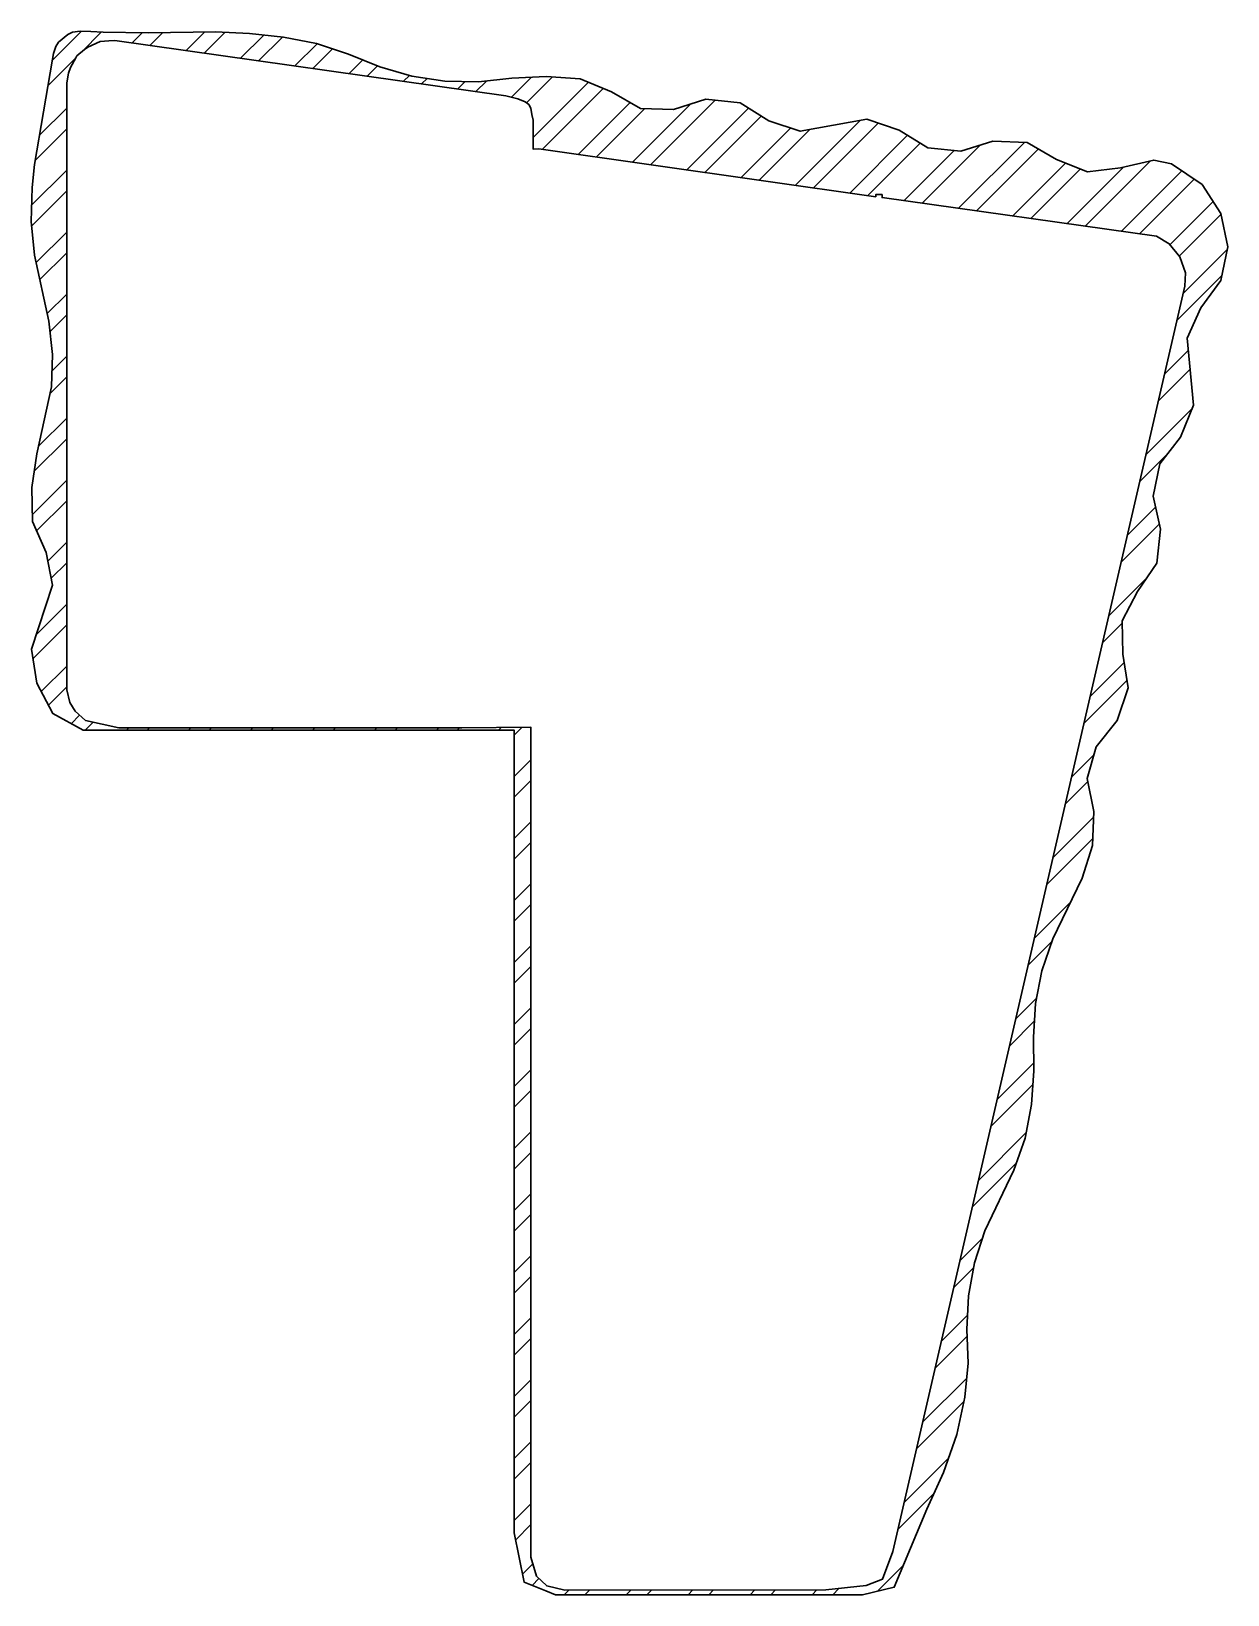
# Model space of a CAD drawing. Header units: millimetres. Extents: x 9898 to 123847, y 25524 to 111871.
# Drawn here: x 14219 to 53218, y 25524 to 76476 of the extents above; entities that cross this region are included whole.
import ezdxf

# ---------------------------------------------------------------- set-up
doc = ezdxf.new("R2010")
doc.units = ezdxf.units.MM
doc.layers.add('Утеплитель', color=20, linetype='Continuous', lineweight=30)

msp = doc.modelspace()

# ---------------------------------------------------------------- hatches: boundary and pattern name
at = {"layer": 'Утеплитель', "lineweight": -3}
h = msp.add_hatch(dxfattribs=at)
h.set_pattern_fill('ANSI32', color=256, scale=150)
h.paths.add_polyline_path([(36211.651, 74258.08), (35153.52, 73927.973), (34078.423, 73961.801), (33130.31, 74503.565), (32106.008, 74926.828), (30997.083, 75003.019), (29888.107, 74943.793), (28796.096, 74825.241), (27704.085, 74850.638), (26628.989, 75011.501), (25579.34, 75316.262), (24555.037, 75731.043), (23513.82, 76078.115), (22438.723, 76281.289), (21329.748, 76399.791), (20229.305, 76459.067), (18028.319, 76425.187), (16563.839, 76450.584), (16165.973, 76467.498), (15810.418, 76475.981), (15564.933, 76442.102), (15412.552, 76374.394), (15107.791, 76120.426), (15014.686, 75985.01), (14938.496, 75747.957), (14913.099, 75570.205), (14329.024, 72133.335), (14245.206, 71379.812), (14218.954, 70279.421), (14327.518, 69176.735), (14794.597, 67028.785), (14913.099, 65936.775), (14880.124, 64888.322), (14405.214, 62703.053), (14235.868, 61610.992), (14261.265, 60502.067), (14701.493, 59486.246), (14913.099, 58428.064), (14227.437, 56337.147), (14405.214, 55228.222), (14921.581, 54237.799), (15912.005, 53695.984), (28254.332, 53694.847), (29964.297, 53695.984), (29964.297, 27538.367), (30285.973, 25929.989), (30988.6, 25650.625), (31301.844, 25523.641), (41316.201, 25523.641), (42348.986, 25769.126), (43415.6, 28308.703), (43957.389, 29510.783), (44389.109, 30746.692), (44651.509, 31965.737), (44753.096, 33066.18), (44719.267, 34166.673), (44770.061, 35267.166), (44964.753, 36342.263), (45303.343, 37383.48), (46251.455, 39364.327), (46615.442, 40405.544), (46827.099, 41497.555), (46903.289, 42598.048), (46886.375, 43698.542), (46954.082, 44790.552), (47157.257, 45857.166), (47521.243, 46898.434), (47673.624, 47211.627), (48477.838, 48879.281), (48807.946, 49937.413), (48850.308, 51046.389), (48638.651, 52121.485), (48934.93, 53154.22), (49612.16, 54017.659), (49967.715, 55084.324), (49798.42, 56176.335), (49781.455, 57259.863), (50280.908, 58216.458), (50907.345, 59139.174), (51025.847, 60248.099), (50788.844, 61323.196), (51008.932, 62381.327), (51677.68, 63253.249), (52100.943, 64286.035), (51897.769, 66470.056), (52337.946, 67460.48), (52998.262, 68349.367), (53218.351, 69449.809), (52998.262, 70541.871), (52380.308, 71481.501), (51389.884, 72158.732), (50805.758, 72277.233), (49722.23, 72023.265), (48647.133, 71896.281), (47639.745, 72294.147), (46683.2, 72852.876), (45557.31, 72895.187), (44516.093, 72565.029), (43440.997, 72675.099), (42509.798, 73250.742), (41451.667, 73606.246), (39284.56, 73216.863), (38260.257, 73555.453), (37320.627, 74139.579)])
h.paths.add_polyline_path([(41747.946, 71083.635), (41747.946, 71151.343), (41951.12, 71151.343), (41951.12, 71058.238), (50898.863, 69796.882), (51313.694, 69551.397), (51660.766, 69119.702), (51838.544, 68603.284), (51821.578, 68171.59), (42306.675, 26928.895), (41968.034, 26031.576), (41437.72, 25819.92), (40122.923, 25681.143), (31615.037, 25676.022), (31021.843, 25811.488), (30683.89, 26133.164), (30506.112, 26751.118), (30506.358, 53795.474), (28254.578, 53772.174), (27788.758, 53772.174), (17075.328, 53772.174), (15988.195, 54009.228), (15649.605, 54313.989), (15480.285, 54597.544), (15378.673, 55016.566), (15378.673, 74799.844), (15429.466, 75113.088), (15499.581, 75299.297), (15675.002, 75612.541), (15708.831, 75672.948), (15954.316, 75883.423), (16067.168, 75959.614), (16462.252, 76145.823), (16750.048, 76162.788), (16946.053, 76171.22), (29684.983, 74376.582), (30082.849, 74277.331), (30319.852, 74173.458), (30434.138, 74088.785), (30506.112, 73970.284), (30531.509, 73767.11), (30582.302, 73580.85), (30582.302, 72632.788), (30760.029, 72641.22)], flags=16)

# ---------------------------------------------------------------- linework, layer by layer
at = {"layer": 'Утеплитель'}
for points in [[(28254.332, 53694.847), (28254.332, 53694.847), (15912.005, 53695.984), (14921.581, 54237.799), (14405.214, 55228.222), (14227.437, 56337.147), (14913.099, 58428.064), (14701.493, 59486.246), (14261.265, 60502.067), (14235.868, 61610.992), (14405.214, 62703.053), (14880.124, 64888.322), (14913.099, 65936.775), (14794.597, 67028.785), (14327.518, 69176.735), (14218.954, 70279.421), (14245.206, 71379.812), (14329.024, 72133.335), (14913.099, 75570.205), (14938.496, 75747.957), (15014.686, 75985.01), (15107.791, 76120.426), (15412.552, 76374.394), (15564.933, 76442.102), (15810.418, 76475.981), (16165.973, 76467.498), (16563.839, 76450.584), (18028.319, 76425.187), (20229.305, 76459.067), (21329.748, 76399.791), (22438.723, 76281.289), (23513.82, 76078.115), (24555.037, 75731.043), (25579.34, 75316.262), (26628.989, 75011.501), (27704.085, 74850.638), (28796.096, 74825.241), (29888.107, 74943.793), (30997.083, 75003.019), (32106.008, 74926.828), (33130.31, 74503.565), (34078.423, 73961.801), (35153.52, 73927.973), (36211.651, 74258.08), (37320.627, 74139.579), (38260.257, 73555.453), (39284.56, 73216.863), (41451.667, 73606.246), (42509.798, 73250.742), (43440.997, 72675.099), (44516.093, 72565.029), (45557.31, 72895.187), (46683.2, 72852.876), (47639.745, 72294.147), (48647.133, 71896.281), (49722.23, 72023.265), (50805.758, 72277.233), (51389.884, 72158.732), (52380.308, 71481.501), (52998.262, 70541.871), (53218.351, 69449.809), (52998.262, 68349.367), (52337.946, 67460.48), (51897.769, 66470.056), (52100.943, 64286.035), (51677.68, 63253.249), (51008.932, 62381.327), (50788.844, 61323.196), (51025.847, 60248.099), (50907.345, 59139.174), (50280.908, 58216.458), (49781.455, 57259.863), (49798.42, 56176.335), (49967.715, 55084.324), (49612.16, 54017.659), (48934.93, 53154.22), (48638.651, 52121.485), (48850.308, 51046.389), (48807.946, 49937.413), (48477.838, 48879.281), (47673.624, 47211.627), (47521.243, 46898.434), (47157.257, 45857.166), (46954.082, 44790.552), (46886.375, 43698.542), (46903.289, 42598.048), (46827.099, 41497.555), (46615.442, 40405.544), (46251.455, 39364.327), (45303.343, 37383.48), (44964.753, 36342.263), (44770.061, 35267.166), (44719.267, 34166.673), (44753.096, 33066.18), (44651.509, 31965.737), (44389.109, 30746.692), (43957.389, 29510.783), (43415.6, 28308.703), (42348.986, 25769.126), (41316.201, 25523.641), (31301.844, 25523.641), (30988.6, 25650.625), (30285.973, 25929.989), (29964.297, 27538.367), (29964.297, 53695.984), (28254.332, 53694.847)], [(27788.758, 53772.174), (17075.328, 53772.174), (15988.195, 54009.228), (15649.605, 54313.989), (15480.285, 54597.544), (15378.673, 55016.566), (15378.673, 74799.844), (15429.466, 75113.088), (15499.581, 75299.297), (15675.002, 75612.541), (15708.831, 75672.948), (15954.316, 75883.423), (16067.168, 75959.614), (16462.252, 76145.823), (16750.048, 76162.788), (16946.053, 76171.22), (29684.983, 74376.582), (30082.849, 74277.331), (30319.852, 74173.458), (30434.138, 74088.785), (30506.112, 73970.284), (30531.509, 73767.11), (30582.302, 73580.85), (30582.302, 72632.788), (30760.029, 72641.22), (41747.946, 71083.635), (41747.946, 71151.343), (41951.12, 71151.343), (41951.12, 71058.238), (50898.863, 69796.882), (51313.694, 69551.397), (51660.766, 69119.702), (51838.544, 68603.284), (51821.578, 68171.59), (42306.675, 26928.895), (41968.034, 26031.576), (41437.72, 25819.92), (40122.923, 25681.143), (31615.037, 25676.022), (31021.843, 25811.488), (30683.89, 26133.164), (30506.112, 26751.118), (30506.358, 53795.474), (28254.578, 53772.174), (27788.758, 53772.174)]]:
    msp.add_lwpolyline(points, dxfattribs=at)

doc.saveas('drawing.dxf')
